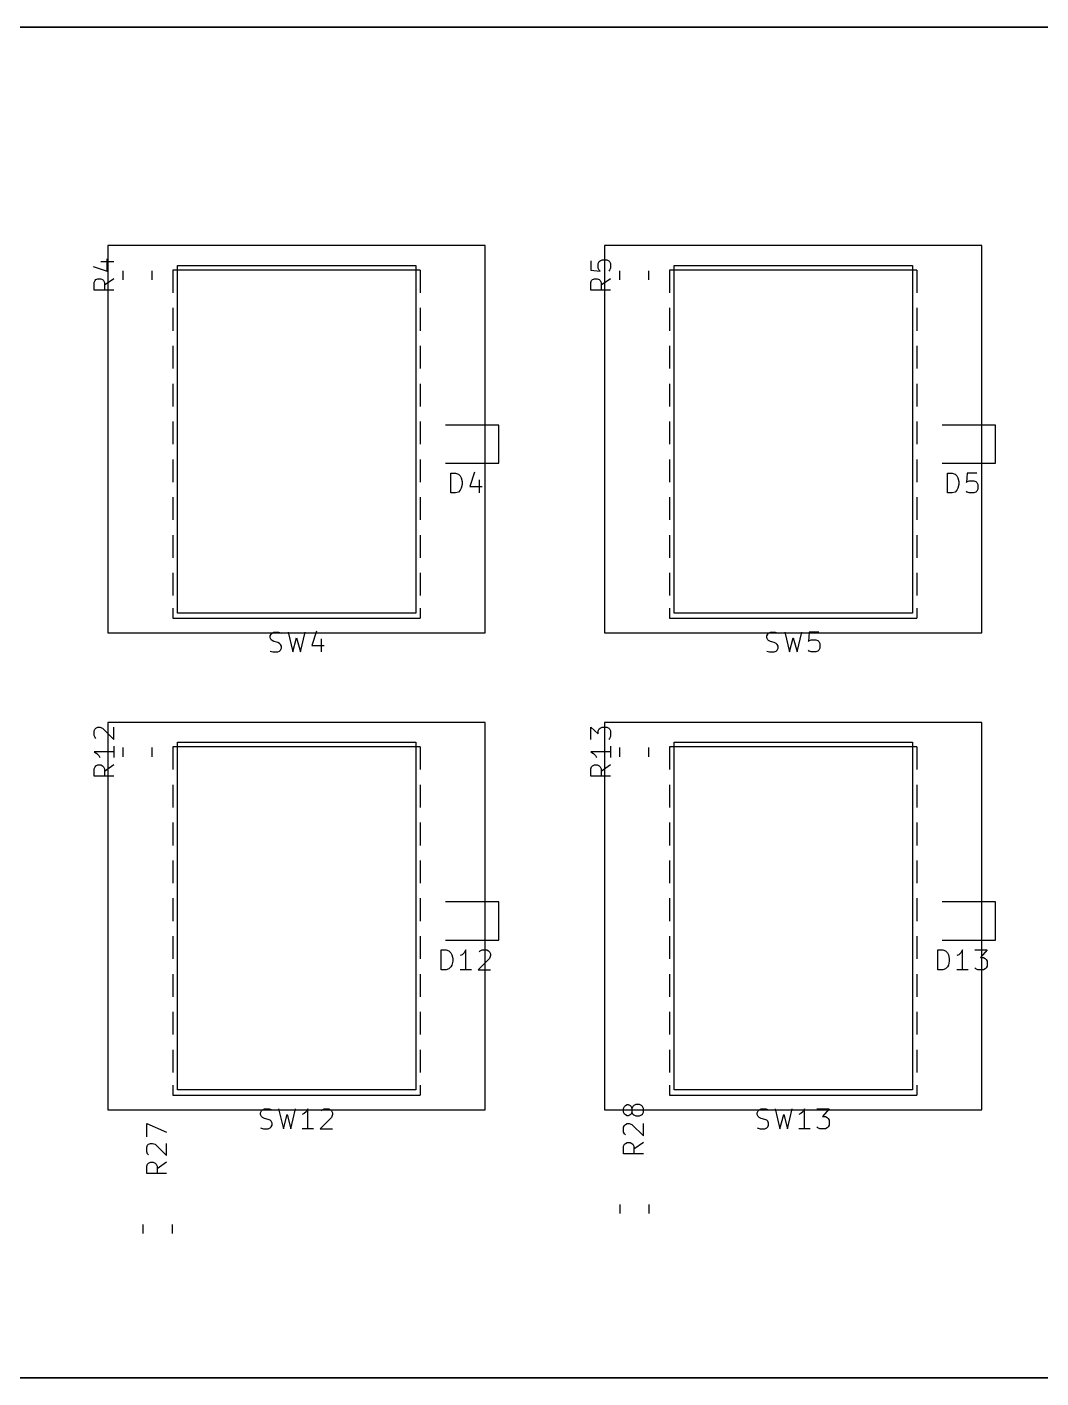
# Model space of a CAD drawing. Header units: millimetres. Extents: x -300 to 485, y -84 to 360.
# Drawn here: x -226.6 to -175.5, y 0 to 68 of the extents above; entities that cross this region are included whole.
import ezdxf

# ---------------------------------------------------------------- set-up
doc = ezdxf.new("R2010")
doc.units = ezdxf.units.MM
doc.layers.get('0').update_dxf_attribs({"lineweight": 25})
for name, color, linetype, lineweight, true_color in [('Devices', 4, 'Continuous', 25, 0x00ffff), ('Import', 16, 'Continuous', 25, 0x800000), ('PCB', 5, 'Continuous', 25, 0x0000ff)]:
    doc.layers.add(name, color=color, linetype=linetype, lineweight=lineweight, true_color=true_color)

msp = doc.modelspace()

# ---------------------------------------------------------------- linework, layer by layer
for p, q in [((-203.5, 57), (-222.5, 57)), ((-222.5, 57), (-222.5, 37.5)), ((-203.5, 37.5), (-203.5, 57)), ((-178.5, 57), (-197.5, 57)), ((-197.5, 57), (-197.5, 37.5)), ((-178.5, 37.5), (-178.5, 57)), ((-222.5, 37.5), (-203.5, 37.5)), ((-197.5, 37.5), (-178.5, 37.5)), ((-203.5, 33), (-222.5, 33)), ((-222.5, 33), (-222.5, 13.5)), ((-203.5, 13.5), (-203.5, 33)), ((-178.5, 33), (-197.5, 33)), ((-197.5, 33), (-197.5, 13.5)), ((-178.5, 13.5), (-178.5, 33)), ((-222.5, 13.5), (-203.5, 13.5)), ((-197.5, 13.5), (-178.5, 13.5))]:
    msp.add_line(p, q)
at = {"layer": 'Devices'}
for p, q in [((-219, 38.5), (-219, 56)), ((-219, 56), (-207, 56)), ((-207, 56), (-207, 38.5)), ((-194, 38.5), (-194, 56)), ((-194, 56), (-182, 56)), ((-182, 56), (-182, 38.5)), ((-207, 38.5), (-219, 38.5)), ((-182, 38.5), (-194, 38.5)), ((-219, 14.5), (-219, 32)), ((-219, 32), (-207, 32)), ((-207, 32), (-207, 14.5)), ((-194, 14.5), (-194, 32)), ((-194, 32), (-182, 32)), ((-182, 32), (-182, 14.5)), ((-207, 14.5), (-219, 14.5)), ((-182, 14.5), (-194, 14.5))]:
    msp.add_line(p, q, dxfattribs=at)
at = {"layer": 'Import', "flags": 128}
for points in [[(-45, 68), (-300, 68)], [(-223.2428, 55.9524), (-222.5285, 55.7143)], [(-222.8618, 56.1905), (-222.1952, 56.1905)], [(-222.5285, 55.7143), (-222.5285, 56.3333)], [(-219.223, 55.763), (-219.223, 54.62)], [(-206.777, 55.763), (-219.223, 55.763)], [(-206.777, 55.763), (-206.777, 54.62)], [(-198.1952, 56.2381), (-198.1952, 55.7619)], [(-198.1952, 55.7619), (-197.719, 55.7143)], [(-197.8142, 56.0952), (-197.7666, 56.1905)], [(-197.8142, 55.8571), (-197.8142, 56.0952)], [(-197.7666, 55.7619), (-197.8142, 55.8571)], [(-197.7666, 56.1905), (-197.719, 56.2381)], [(-197.719, 55.7143), (-197.7666, 55.7619)], [(-197.719, 56.2381), (-197.6238, 56.2857)], [(-197.6238, 56.2857), (-197.3857, 56.2857)], [(-197.3857, 56.2857), (-197.2904, 56.2381)], [(-197.2904, 56.2381), (-197.2428, 56.1905)], [(-197.2428, 55.7619), (-197.2904, 55.7143)], [(-197.2428, 56.1905), (-197.1952, 56.0952)], [(-197.1952, 55.8571), (-197.2428, 55.7619)], [(-197.1952, 56.0952), (-197.1952, 55.8571)], [(-194.223, 55.763), (-194.223, 54.62)], [(-181.777, 55.763), (-194.223, 55.763)], [(-181.777, 55.763), (-181.777, 54.62)], [(-223.1952, 55.1429), (-223.1476, 55.2381)], [(-223.1952, 54.7619), (-223.1952, 55.1429)], [(-223.1476, 55.2381), (-223.0999, 55.2857)], [(-223.0999, 55.2857), (-223.0047, 55.3333)], [(-223.0047, 55.3333), (-222.8618, 55.3333)], [(-222.8618, 55.3333), (-222.7666, 55.2857)], [(-222.7666, 55.2857), (-222.719, 55.2381)], [(-222.719, 55.2381), (-222.6714, 55.1429)], [(-222.1952, 55.3333), (-222.6714, 55)], [(-222.6714, 55.1429), (-222.6714, 54.7619)], [(-221.735, 55.2729), (-221.735, 55.7271)], [(-220.265, 55.2729), (-220.265, 55.7271)], [(-198.1952, 55.1429), (-198.1476, 55.2381)], [(-198.1952, 54.7619), (-198.1952, 55.1429)], [(-198.1476, 55.2381), (-198.0999, 55.2857)], [(-198.0999, 55.2857), (-198.0047, 55.3333)], [(-198.0047, 55.3333), (-197.8618, 55.3333)], [(-197.8618, 55.3333), (-197.7666, 55.2857)], [(-197.7666, 55.2857), (-197.719, 55.2381)], [(-197.719, 55.2381), (-197.6714, 55.1429)], [(-197.1952, 55.3333), (-197.6714, 55)], [(-197.6714, 55.1429), (-197.6714, 54.7619)], [(-196.735, 55.2729), (-196.735, 55.7271)], [(-195.265, 55.2729), (-195.265, 55.7271)], [(-222.1952, 54.7619), (-223.1952, 54.7619)], [(-197.1952, 54.7619), (-198.1952, 54.7619)], [(-219.223, 53.858), (-219.223, 52.715)], [(-206.777, 53.858), (-206.777, 52.715)], [(-194.223, 53.858), (-194.223, 52.715)], [(-181.777, 53.858), (-181.777, 52.715)], [(-219.223, 51.953), (-219.223, 50.81)], [(-206.777, 51.953), (-206.777, 50.81)], [(-194.223, 51.953), (-194.223, 50.81)], [(-181.777, 51.953), (-181.777, 50.81)], [(-219.223, 50.048), (-219.223, 48.905)], [(-206.777, 50.048), (-206.777, 48.905)], [(-194.223, 50.048), (-194.223, 48.905)], [(-181.777, 50.048), (-181.777, 48.905)], [(-219.223, 48.143), (-219.223, 47)], [(-206.777, 48.143), (-206.777, 47)], [(-202.815, 47.96), (-205.5, 47.96)], [(-202.815, 46.04), (-202.815, 47.96)], [(-194.223, 48.143), (-194.223, 47)], [(-181.777, 48.143), (-181.777, 47)], [(-177.815, 47.96), (-180.5, 47.96)], [(-177.815, 46.04), (-177.815, 47.96)], [(-219.223, 46.238), (-219.223, 45.095)], [(-206.777, 46.238), (-206.777, 45.095)], [(-205.5, 46.04), (-202.815, 46.04)], [(-204.0476, 45.5928), (-204.2857, 44.8785)], [(-194.223, 46.238), (-194.223, 45.095)], [(-181.777, 46.238), (-181.777, 45.095)], [(-180.5, 46.04), (-177.815, 46.04)], [(-205.2381, 44.5452), (-205.2381, 45.5452)], [(-205.2381, 45.5452), (-205, 45.5452)], [(-205, 45.5452), (-204.8571, 45.4976)], [(-204.8571, 45.4976), (-204.7619, 45.4023)], [(-204.7619, 45.4023), (-204.7143, 45.3071)], [(-204.7143, 45.3071), (-204.6667, 45.1166)], [(-204.6667, 44.9738), (-204.7143, 44.7833)], [(-204.6667, 45.1166), (-204.6667, 44.9738)], [(-203.8095, 45.2118), (-203.8095, 44.5452)], [(-180.2381, 44.5452), (-180.2381, 45.5452)], [(-180.2381, 45.5452), (-180, 45.5452)], [(-180, 45.5452), (-179.8571, 45.4976)], [(-179.8571, 45.4976), (-179.7619, 45.4023)], [(-179.7619, 45.4023), (-179.7143, 45.3071)], [(-179.7143, 45.3071), (-179.6667, 45.1166)], [(-179.6667, 44.9738), (-179.7143, 44.7833)], [(-179.6667, 45.1166), (-179.6667, 44.9738)], [(-179.2381, 45.5452), (-179.2857, 45.069)], [(-179.2857, 45.069), (-179.2381, 45.1166)], [(-178.7619, 45.5452), (-179.2381, 45.5452)], [(-179.2381, 45.1166), (-179.1429, 45.1642)], [(-179.1429, 45.1642), (-178.9048, 45.1642)], [(-178.9048, 45.1642), (-178.8095, 45.1166)], [(-178.8095, 45.1166), (-178.7619, 45.069)], [(-178.7619, 45.069), (-178.7143, 44.9738)], [(-178.7143, 44.9738), (-178.7143, 44.7357)], [(-219.223, 44.333), (-219.223, 43.19)], [(-206.777, 44.333), (-206.777, 43.19)], [(-205, 44.5452), (-205.2381, 44.5452)], [(-204.8571, 44.5928), (-205, 44.5452)], [(-204.7619, 44.688), (-204.8571, 44.5928)], [(-204.7143, 44.7833), (-204.7619, 44.688)], [(-204.2857, 44.8785), (-203.6667, 44.8785)], [(-194.223, 44.333), (-194.223, 43.19)], [(-181.777, 44.333), (-181.777, 43.19)], [(-180, 44.5452), (-180.2381, 44.5452)], [(-179.8571, 44.5928), (-180, 44.5452)], [(-179.7619, 44.688), (-179.8571, 44.5928)], [(-179.7143, 44.7833), (-179.7619, 44.688)], [(-179.2381, 44.5928), (-179.2857, 44.6404)], [(-179.1429, 44.5452), (-179.2381, 44.5928)], [(-178.9048, 44.5452), (-179.1429, 44.5452)], [(-178.8095, 44.5928), (-178.9048, 44.5452)], [(-178.7619, 44.6404), (-178.8095, 44.5928)], [(-178.7143, 44.7357), (-178.7619, 44.6404)], [(-219.223, 42.428), (-219.223, 41.285)], [(-206.777, 42.428), (-206.777, 41.285)], [(-194.223, 42.428), (-194.223, 41.285)], [(-181.777, 42.428), (-181.777, 41.285)], [(-219.223, 40.523), (-219.223, 39.38)], [(-206.777, 40.523), (-206.777, 39.38)], [(-194.223, 40.523), (-194.223, 39.38)], [(-181.777, 40.523), (-181.777, 39.38)], [(-219.223, 38.745), (-219.223, 38.237)], [(-219.223, 38.237), (-206.777, 38.237)], [(-206.777, 38.745), (-206.777, 38.237)], [(-194.223, 38.745), (-194.223, 38.237)], [(-194.223, 38.237), (-181.777, 38.237)], [(-181.777, 38.745), (-181.777, 38.237)], [(-214.3333, 37.3521), (-214.2857, 37.4473)], [(-214.2857, 37.4473), (-214.2381, 37.495)], [(-214.2381, 37.495), (-214.1429, 37.5426)], [(-214.1429, 37.5426), (-213.9048, 37.5426)], [(-213.9048, 37.5426), (-213.7619, 37.495)], [(-213.4286, 37.5426), (-213.1905, 36.5426)], [(-212.8095, 36.5426), (-212.5714, 37.5426)], [(-212, 37.5902), (-212.2381, 36.8759)], [(-189.3333, 37.3521), (-189.2857, 37.4473)], [(-189.2857, 37.4473), (-189.2381, 37.495)], [(-189.2381, 37.495), (-189.1429, 37.5426)], [(-189.1429, 37.5426), (-188.9048, 37.5426)], [(-188.9048, 37.5426), (-188.7619, 37.495)], [(-188.4286, 37.5426), (-188.1905, 36.5426)], [(-187.8095, 36.5426), (-187.5714, 37.5426)], [(-187.1905, 37.5426), (-187.2381, 37.0664)], [(-186.7143, 37.5426), (-187.1905, 37.5426)], [(-214.3333, 37.2569), (-214.3333, 37.3521)], [(-214.2857, 37.1616), (-214.3333, 37.2569)], [(-214.2381, 37.114), (-214.2857, 37.1616)], [(-214.1429, 37.0664), (-214.2381, 37.114)], [(-213.9524, 37.0188), (-214.1429, 37.0664)], [(-213.8571, 36.9712), (-213.9524, 37.0188)], [(-213.8095, 36.9235), (-213.8571, 36.9712)], [(-213.7619, 36.8283), (-213.8095, 36.9235)], [(-213.8095, 36.6378), (-213.7619, 36.7331)], [(-213.7619, 36.7331), (-213.7619, 36.8283)], [(-213.1905, 36.5426), (-213, 37.2569)], [(-213, 37.2569), (-212.8095, 36.5426)], [(-212.2381, 36.8759), (-211.619, 36.8759)], [(-211.7619, 37.2092), (-211.7619, 36.5426)], [(-189.3333, 37.2569), (-189.3333, 37.3521)], [(-189.2857, 37.1616), (-189.3333, 37.2569)], [(-189.2381, 37.114), (-189.2857, 37.1616)], [(-189.1429, 37.0664), (-189.2381, 37.114)], [(-188.9524, 37.0188), (-189.1429, 37.0664)], [(-188.8571, 36.9712), (-188.9524, 37.0188)], [(-188.8095, 36.9235), (-188.8571, 36.9712)], [(-188.7619, 36.8283), (-188.8095, 36.9235)], [(-188.8095, 36.6378), (-188.7619, 36.7331)], [(-188.7619, 36.7331), (-188.7619, 36.8283)], [(-188.1905, 36.5426), (-188, 37.2569)], [(-188, 37.2569), (-187.8095, 36.5426)], [(-187.2381, 37.0664), (-187.1905, 37.114)], [(-187.1905, 37.114), (-187.0952, 37.1616)], [(-187.0952, 37.1616), (-186.8571, 37.1616)], [(-186.8571, 37.1616), (-186.7619, 37.114)], [(-186.7619, 37.114), (-186.7143, 37.0664)], [(-186.7143, 37.0664), (-186.6667, 36.9712)], [(-186.6667, 36.7331), (-186.7143, 36.6378)], [(-186.6667, 36.9712), (-186.6667, 36.7331)], [(-214.3333, 36.5902), (-214.1905, 36.5426)], [(-214.1905, 36.5426), (-213.9524, 36.5426)], [(-213.9524, 36.5426), (-213.8571, 36.5902)], [(-213.8571, 36.5902), (-213.8095, 36.6378)], [(-189.3333, 36.5902), (-189.1905, 36.5426)], [(-189.1905, 36.5426), (-188.9524, 36.5426)], [(-188.9524, 36.5426), (-188.8571, 36.5902)], [(-188.8571, 36.5902), (-188.8095, 36.6378)], [(-187.1905, 36.5902), (-187.2381, 36.6378)], [(-187.0952, 36.5426), (-187.1905, 36.5902)], [(-186.8571, 36.5426), (-187.0952, 36.5426)], [(-186.7619, 36.5902), (-186.8571, 36.5426)], [(-186.7143, 36.6378), (-186.7619, 36.5902)], [(-223.1952, 32.5714), (-223.1476, 32.6667)], [(-223.1476, 32.6667), (-223.0999, 32.7143)], [(-223.0999, 32.7143), (-223.0047, 32.7619)], [(-223.0047, 32.7619), (-222.9095, 32.7619)], [(-222.9095, 32.7619), (-222.7666, 32.7143)], [(-222.7666, 32.7143), (-222.1952, 32.1429)], [(-222.1952, 32.1429), (-222.1952, 32.7619)], [(-198.1952, 32.1429), (-198.1952, 32.7619)], [(-198.1952, 32.7619), (-197.8142, 32.4286)], [(-197.8142, 32.5714), (-197.7666, 32.6667)], [(-197.7666, 32.6667), (-197.719, 32.7143)], [(-197.719, 32.7143), (-197.6238, 32.7619)], [(-197.6238, 32.7619), (-197.3857, 32.7619)], [(-197.3857, 32.7619), (-197.2904, 32.7143)], [(-197.2904, 32.7143), (-197.2428, 32.6667)], [(-197.2428, 32.6667), (-197.1952, 32.5714)], [(-223.1952, 32.3333), (-223.1952, 32.5714)], [(-223.1476, 32.2381), (-223.1952, 32.3333)], [(-223.0999, 32.1905), (-223.1476, 32.2381)], [(-197.8142, 32.4286), (-197.8142, 32.5714)], [(-197.2428, 32.1905), (-197.2904, 32.1429)], [(-197.1952, 32.2857), (-197.2428, 32.1905)], [(-197.1952, 32.5714), (-197.1952, 32.2857)], [(-222.1952, 31.5238), (-223.1952, 31.5238)], [(-223.1952, 31.5238), (-223.0523, 31.4286)], [(-223.0523, 31.4286), (-222.9571, 31.3333)], [(-222.9571, 31.3333), (-222.9095, 31.2381)], [(-222.1952, 31.8095), (-222.1952, 31.2381)], [(-221.735, 31.2729), (-221.735, 31.7271)], [(-220.265, 31.2729), (-220.265, 31.7271)], [(-219.223, 31.763), (-219.223, 30.62)], [(-206.777, 31.763), (-219.223, 31.763)], [(-206.777, 31.763), (-206.777, 30.62)], [(-197.1952, 31.5238), (-198.1952, 31.5238)], [(-198.1952, 31.5238), (-198.0523, 31.4286)], [(-198.0523, 31.4286), (-197.9571, 31.3333)], [(-197.9571, 31.3333), (-197.9095, 31.2381)], [(-197.1952, 31.8095), (-197.1952, 31.2381)], [(-196.735, 31.2729), (-196.735, 31.7271)], [(-195.265, 31.2729), (-195.265, 31.7271)], [(-194.223, 31.763), (-194.223, 30.62)], [(-181.777, 31.763), (-194.223, 31.763)], [(-181.777, 31.763), (-181.777, 30.62)], [(-223.1952, 30.6667), (-223.1476, 30.7619)], [(-223.1952, 30.2857), (-223.1952, 30.6667)], [(-223.1476, 30.7619), (-223.0999, 30.8095)], [(-223.0999, 30.8095), (-223.0047, 30.8571)], [(-223.0047, 30.8571), (-222.8618, 30.8571)], [(-222.8618, 30.8571), (-222.7666, 30.8095)], [(-222.7666, 30.8095), (-222.719, 30.7619)], [(-222.719, 30.7619), (-222.6714, 30.6667)], [(-222.1952, 30.8571), (-222.6714, 30.5238)], [(-222.6714, 30.6667), (-222.6714, 30.2857)], [(-198.1952, 30.6667), (-198.1476, 30.7619)], [(-198.1952, 30.2857), (-198.1952, 30.6667)], [(-198.1476, 30.7619), (-198.0999, 30.8095)], [(-198.0999, 30.8095), (-198.0047, 30.8571)], [(-198.0047, 30.8571), (-197.8618, 30.8571)], [(-197.8618, 30.8571), (-197.7666, 30.8095)], [(-197.7666, 30.8095), (-197.719, 30.7619)], [(-197.719, 30.7619), (-197.6714, 30.6667)], [(-197.1952, 30.8571), (-197.6714, 30.5238)], [(-197.6714, 30.6667), (-197.6714, 30.2857)], [(-222.1952, 30.2857), (-223.1952, 30.2857)], [(-197.1952, 30.2857), (-198.1952, 30.2857)], [(-219.223, 29.858), (-219.223, 28.715)], [(-206.777, 29.858), (-206.777, 28.715)], [(-194.223, 29.858), (-194.223, 28.715)], [(-181.777, 29.858), (-181.777, 28.715)], [(-219.223, 27.953), (-219.223, 26.81)], [(-206.777, 27.953), (-206.777, 26.81)], [(-194.223, 27.953), (-194.223, 26.81)], [(-181.777, 27.953), (-181.777, 26.81)], [(-219.223, 26.048), (-219.223, 24.905)], [(-206.777, 26.048), (-206.777, 24.905)], [(-194.223, 26.048), (-194.223, 24.905)], [(-181.777, 26.048), (-181.777, 24.905)], [(-219.223, 24.143), (-219.223, 23)], [(-206.777, 24.143), (-206.777, 23)], [(-202.815, 23.96), (-205.5, 23.96)], [(-202.815, 22.04), (-202.815, 23.96)], [(-194.223, 24.143), (-194.223, 23)], [(-181.777, 24.143), (-181.777, 23)], [(-177.815, 23.96), (-180.5, 23.96)], [(-177.815, 22.04), (-177.815, 23.96)], [(-219.223, 22.238), (-219.223, 21.095)], [(-206.777, 22.238), (-206.777, 21.095)], [(-205.5, 22.04), (-202.815, 22.04)], [(-194.223, 22.238), (-194.223, 21.095)], [(-181.777, 22.238), (-181.777, 21.095)], [(-180.5, 22.04), (-177.815, 22.04)], [(-205.7143, 20.5452), (-205.7143, 21.5452)], [(-205.7143, 21.5452), (-205.4762, 21.5452)], [(-205.4762, 21.5452), (-205.3333, 21.4976)], [(-205.3333, 21.4976), (-205.2381, 21.4023)], [(-205.2381, 21.4023), (-205.1905, 21.3071)], [(-205.1905, 21.3071), (-205.1429, 21.1166)], [(-205.1429, 21.1166), (-205.1429, 20.9738)], [(-204.6667, 21.3071), (-204.7619, 21.2595)], [(-204.5714, 21.4023), (-204.6667, 21.3071)], [(-204.4762, 21.5452), (-204.5714, 21.4023)], [(-204.4762, 20.5452), (-204.4762, 21.5452)], [(-203.2857, 21.1166), (-203.8571, 20.5452)], [(-203.8095, 21.4499), (-203.7619, 21.4976)], [(-203.7619, 21.4976), (-203.6667, 21.5452)], [(-203.6667, 21.5452), (-203.4286, 21.5452)], [(-203.4286, 21.5452), (-203.3333, 21.4976)], [(-203.3333, 21.4976), (-203.2857, 21.4499)], [(-203.2857, 21.4499), (-203.2381, 21.3547)], [(-203.2381, 21.2595), (-203.2857, 21.1166)], [(-203.2381, 21.3547), (-203.2381, 21.2595)], [(-180.7143, 20.5452), (-180.7143, 21.5452)], [(-180.7143, 21.5452), (-180.4762, 21.5452)], [(-180.4762, 21.5452), (-180.3333, 21.4976)], [(-180.3333, 21.4976), (-180.2381, 21.4023)], [(-180.2381, 21.4023), (-180.1905, 21.3071)], [(-180.1905, 21.3071), (-180.1429, 21.1166)], [(-180.1429, 21.1166), (-180.1429, 20.9738)], [(-179.6667, 21.3071), (-179.7619, 21.2595)], [(-179.5714, 21.4023), (-179.6667, 21.3071)], [(-179.4762, 21.5452), (-179.5714, 21.4023)], [(-179.4762, 20.5452), (-179.4762, 21.5452)], [(-178.8571, 21.5452), (-178.2381, 21.5452)], [(-178.2381, 21.5452), (-178.5714, 21.1642)], [(-178.5714, 21.1642), (-178.4286, 21.1642)], [(-178.4286, 21.1642), (-178.3333, 21.1166)], [(-178.3333, 21.1166), (-178.2857, 21.069)], [(-205.4762, 20.5452), (-205.7143, 20.5452)], [(-205.3333, 20.5928), (-205.4762, 20.5452)], [(-205.2381, 20.688), (-205.3333, 20.5928)], [(-205.1905, 20.7833), (-205.2381, 20.688)], [(-205.1429, 20.9738), (-205.1905, 20.7833)], [(-204.1905, 20.5452), (-204.7619, 20.5452)], [(-203.8571, 20.5452), (-203.2381, 20.5452)], [(-180.4762, 20.5452), (-180.7143, 20.5452)], [(-180.3333, 20.5928), (-180.4762, 20.5452)], [(-180.2381, 20.688), (-180.3333, 20.5928)], [(-180.1905, 20.7833), (-180.2381, 20.688)], [(-180.1429, 20.9738), (-180.1905, 20.7833)], [(-179.1905, 20.5452), (-179.7619, 20.5452)], [(-178.8095, 20.5928), (-178.8571, 20.6404)], [(-178.7143, 20.5452), (-178.8095, 20.5928)], [(-178.4286, 20.5452), (-178.7143, 20.5452)], [(-178.3333, 20.5928), (-178.4286, 20.5452)], [(-178.2857, 20.6404), (-178.3333, 20.5928)], [(-178.2857, 21.069), (-178.2381, 20.9738)], [(-178.2381, 20.7357), (-178.2857, 20.6404)], [(-178.2381, 20.9738), (-178.2381, 20.7357)], [(-219.223, 20.333), (-219.223, 19.19)], [(-206.777, 20.333), (-206.777, 19.19)], [(-194.223, 20.333), (-194.223, 19.19)], [(-181.777, 20.333), (-181.777, 19.19)], [(-219.223, 18.428), (-219.223, 17.285)], [(-206.777, 18.428), (-206.777, 17.285)], [(-194.223, 18.428), (-194.223, 17.285)], [(-181.777, 18.428), (-181.777, 17.285)], [(-219.223, 16.523), (-219.223, 15.38)], [(-206.777, 16.523), (-206.777, 15.38)], [(-194.223, 16.523), (-194.223, 15.38)], [(-181.777, 16.523), (-181.777, 15.38)], [(-219.223, 14.745), (-219.223, 14.237)], [(-206.777, 14.745), (-206.777, 14.237)], [(-194.223, 14.745), (-194.223, 14.237)], [(-181.777, 14.745), (-181.777, 14.237)], [(-219.223, 14.237), (-206.777, 14.237)], [(-196.5452, 13.5714), (-196.4976, 13.6667)], [(-196.4976, 13.6667), (-196.4499, 13.7143)], [(-196.4499, 13.7143), (-196.3547, 13.7619)], [(-196.3547, 13.7619), (-196.3071, 13.7619)], [(-196.3071, 13.7619), (-196.2118, 13.7143)], [(-196.2118, 13.7143), (-196.1642, 13.6667)], [(-196.1642, 13.6667), (-196.1166, 13.5714)], [(-196.069, 13.6667), (-196.1166, 13.5714)], [(-196.0214, 13.7143), (-196.069, 13.6667)], [(-195.9261, 13.7619), (-196.0214, 13.7143)], [(-195.7357, 13.7619), (-195.9261, 13.7619)], [(-195.6404, 13.7143), (-195.7357, 13.7619)], [(-195.5928, 13.6667), (-195.6404, 13.7143)], [(-195.5452, 13.5714), (-195.5928, 13.6667)], [(-194.223, 14.237), (-181.777, 14.237)], [(-214.8095, 13.3521), (-214.7619, 13.4473)], [(-214.8095, 13.2569), (-214.8095, 13.3521)], [(-214.7619, 13.1616), (-214.8095, 13.2569)], [(-214.7619, 13.4473), (-214.7143, 13.495)], [(-214.7143, 13.114), (-214.7619, 13.1616)], [(-214.7143, 13.495), (-214.619, 13.5426)], [(-214.619, 13.0664), (-214.7143, 13.114)], [(-214.619, 13.5426), (-214.381, 13.5426)], [(-214.4286, 13.0188), (-214.619, 13.0664)], [(-214.3333, 12.9712), (-214.4286, 13.0188)], [(-214.381, 13.5426), (-214.2381, 13.495)], [(-214.2857, 12.9235), (-214.3333, 12.9712)], [(-214.2381, 12.8283), (-214.2857, 12.9235)], [(-213.9048, 13.5426), (-213.6667, 12.5426)], [(-213.6667, 12.5426), (-213.4762, 13.2569)], [(-213.4762, 13.2569), (-213.2857, 12.5426)], [(-213.2857, 12.5426), (-213.0476, 13.5426)], [(-212.619, 13.3045), (-212.7143, 13.2569)], [(-212.5238, 13.3997), (-212.619, 13.3045)], [(-212.4286, 13.5426), (-212.5238, 13.3997)], [(-212.4286, 12.5426), (-212.4286, 13.5426)], [(-211.2381, 13.114), (-211.8095, 12.5426)], [(-211.7619, 13.4473), (-211.7143, 13.495)], [(-211.7143, 13.495), (-211.619, 13.5426)], [(-211.619, 13.5426), (-211.381, 13.5426)], [(-211.381, 13.5426), (-211.2857, 13.495)], [(-211.2857, 13.495), (-211.2381, 13.4473)], [(-211.2381, 13.4473), (-211.1905, 13.3521)], [(-211.1905, 13.2569), (-211.2381, 13.114)], [(-211.1905, 13.3521), (-211.1905, 13.2569)], [(-196.5452, 13.381), (-196.5452, 13.5714)], [(-196.4976, 13.2857), (-196.5452, 13.381)], [(-196.4499, 13.2381), (-196.4976, 13.2857)], [(-196.3547, 13.1905), (-196.4499, 13.2381)], [(-196.3071, 13.1905), (-196.3547, 13.1905)], [(-196.2118, 13.2381), (-196.3071, 13.1905)], [(-196.1642, 13.2857), (-196.2118, 13.2381)], [(-196.1166, 13.381), (-196.1642, 13.2857)], [(-196.1166, 13.5714), (-196.1166, 13.381)], [(-196.1166, 13.381), (-196.069, 13.2857)], [(-196.069, 13.2857), (-196.0214, 13.2381)], [(-196.0214, 13.2381), (-195.9261, 13.1905)], [(-195.9261, 13.1905), (-195.7357, 13.1905)], [(-195.7357, 13.1905), (-195.6404, 13.2381)], [(-195.6404, 13.2381), (-195.5928, 13.2857)], [(-195.5928, 13.2857), (-195.5452, 13.381)], [(-195.5452, 13.381), (-195.5452, 13.5714)], [(-189.8095, 13.3521), (-189.7619, 13.4473)], [(-189.8095, 13.2569), (-189.8095, 13.3521)], [(-189.7619, 13.1616), (-189.8095, 13.2569)], [(-189.7619, 13.4473), (-189.7143, 13.495)], [(-189.7143, 13.114), (-189.7619, 13.1616)], [(-189.7143, 13.495), (-189.619, 13.5426)], [(-189.619, 13.0664), (-189.7143, 13.114)], [(-189.619, 13.5426), (-189.381, 13.5426)], [(-189.4286, 13.0188), (-189.619, 13.0664)], [(-189.3333, 12.9712), (-189.4286, 13.0188)], [(-189.381, 13.5426), (-189.2381, 13.495)], [(-189.2857, 12.9235), (-189.3333, 12.9712)], [(-189.2381, 12.8283), (-189.2857, 12.9235)], [(-188.9048, 13.5426), (-188.6667, 12.5426)], [(-188.6667, 12.5426), (-188.4762, 13.2569)], [(-188.4762, 13.2569), (-188.2857, 12.5426)], [(-188.2857, 12.5426), (-188.0476, 13.5426)], [(-187.619, 13.3045), (-187.7143, 13.2569)], [(-187.5238, 13.3997), (-187.619, 13.3045)], [(-187.4286, 13.5426), (-187.5238, 13.3997)], [(-187.4286, 12.5426), (-187.4286, 13.5426)], [(-186.8095, 13.5426), (-186.1905, 13.5426)], [(-186.1905, 13.5426), (-186.5238, 13.1616)], [(-186.5238, 13.1616), (-186.381, 13.1616)], [(-186.381, 13.1616), (-186.2857, 13.114)], [(-186.2857, 13.114), (-186.2381, 13.0664)], [(-186.2381, 13.0664), (-186.1905, 12.9712)], [(-186.1905, 12.9712), (-186.1905, 12.7331)], [(-220.5452, 12.1429), (-220.5452, 12.8095)], [(-220.5452, 12.8095), (-219.5452, 12.381)], [(-214.8095, 12.5902), (-214.6667, 12.5426)], [(-214.6667, 12.5426), (-214.4286, 12.5426)], [(-214.4286, 12.5426), (-214.3333, 12.5902)], [(-214.3333, 12.5902), (-214.2857, 12.6378)], [(-214.2857, 12.6378), (-214.2381, 12.7331)], [(-214.2381, 12.7331), (-214.2381, 12.8283)], [(-212.1429, 12.5426), (-212.7143, 12.5426)], [(-211.8095, 12.5426), (-211.1905, 12.5426)], [(-196.5452, 12.619), (-196.4976, 12.7143)], [(-196.5452, 12.381), (-196.5452, 12.619)], [(-196.4976, 12.2857), (-196.5452, 12.381)], [(-196.4976, 12.7143), (-196.4499, 12.7619)], [(-196.4499, 12.2381), (-196.4976, 12.2857)], [(-196.4499, 12.7619), (-196.3547, 12.8095)], [(-196.3547, 12.8095), (-196.2595, 12.8095)], [(-196.2595, 12.8095), (-196.1166, 12.7619)], [(-196.1166, 12.7619), (-195.5452, 12.1905)], [(-195.5452, 12.1905), (-195.5452, 12.8095)], [(-189.8095, 12.5902), (-189.6667, 12.5426)], [(-189.6667, 12.5426), (-189.4286, 12.5426)], [(-189.4286, 12.5426), (-189.3333, 12.5902)], [(-189.3333, 12.5902), (-189.2857, 12.6378)], [(-189.2857, 12.6378), (-189.2381, 12.7331)], [(-189.2381, 12.7331), (-189.2381, 12.8283)], [(-187.1429, 12.5426), (-187.7143, 12.5426)], [(-186.7619, 12.5902), (-186.8095, 12.6378)], [(-186.6667, 12.5426), (-186.7619, 12.5902)], [(-186.381, 12.5426), (-186.6667, 12.5426)], [(-186.2857, 12.5902), (-186.381, 12.5426)], [(-186.2381, 12.6378), (-186.2857, 12.5902)], [(-186.1905, 12.7331), (-186.2381, 12.6378)], [(-220.5452, 11.619), (-220.4976, 11.7143)], [(-220.5452, 11.381), (-220.5452, 11.619)], [(-220.4976, 11.7143), (-220.4499, 11.7619)], [(-220.4499, 11.7619), (-220.3547, 11.8095)], [(-220.3547, 11.8095), (-220.2595, 11.8095)], [(-220.2595, 11.8095), (-220.1166, 11.7619)], [(-220.1166, 11.7619), (-219.5452, 11.1905)], [(-219.5452, 11.1905), (-219.5452, 11.8095)], [(-196.5452, 11.6667), (-196.4976, 11.7619)], [(-196.5452, 11.2857), (-196.5452, 11.6667)], [(-196.4976, 11.7619), (-196.4499, 11.8095)], [(-196.4499, 11.8095), (-196.3547, 11.8571)], [(-196.3547, 11.8571), (-196.2118, 11.8571)], [(-196.2118, 11.8571), (-196.1166, 11.8095)], [(-196.1166, 11.8095), (-196.069, 11.7619)], [(-196.069, 11.7619), (-196.0214, 11.6667)], [(-195.5452, 11.8571), (-196.0214, 11.5238)], [(-196.0214, 11.6667), (-196.0214, 11.2857)], [(-220.4976, 11.2857), (-220.5452, 11.381)], [(-220.4499, 11.2381), (-220.4976, 11.2857)], [(-195.5452, 11.2857), (-196.5452, 11.2857)], [(-220.5452, 10.6667), (-220.4976, 10.7619)], [(-220.5452, 10.2857), (-220.5452, 10.6667)], [(-219.5452, 10.2857), (-220.5452, 10.2857)], [(-220.4976, 10.7619), (-220.4499, 10.8095)], [(-220.4499, 10.8095), (-220.3547, 10.8571)], [(-220.3547, 10.8571), (-220.2118, 10.8571)], [(-220.2118, 10.8571), (-220.1166, 10.8095)], [(-220.1166, 10.8095), (-220.069, 10.7619)], [(-220.069, 10.7619), (-220.0214, 10.6667)], [(-219.5452, 10.8571), (-220.0214, 10.5238)], [(-220.0214, 10.6667), (-220.0214, 10.2857)], [(-196.735, 8.7271), (-196.735, 8.2729)], [(-195.265, 8.7271), (-195.265, 8.2729)], [(-220.735, 7.7271), (-220.735, 7.2729)], [(-219.265, 7.7271), (-219.265, 7.2729)], [(-300, 0), (-45, 0)]]:
    msp.add_lwpolyline(points, dxfattribs=at)
at = {"layer": 'PCB'}
for p, q in [((-300, 68), (-45, 68)), ((-45, 0), (-300, 0))]:
    msp.add_line(p, q, dxfattribs=at)

doc.saveas('drawing.dxf')
